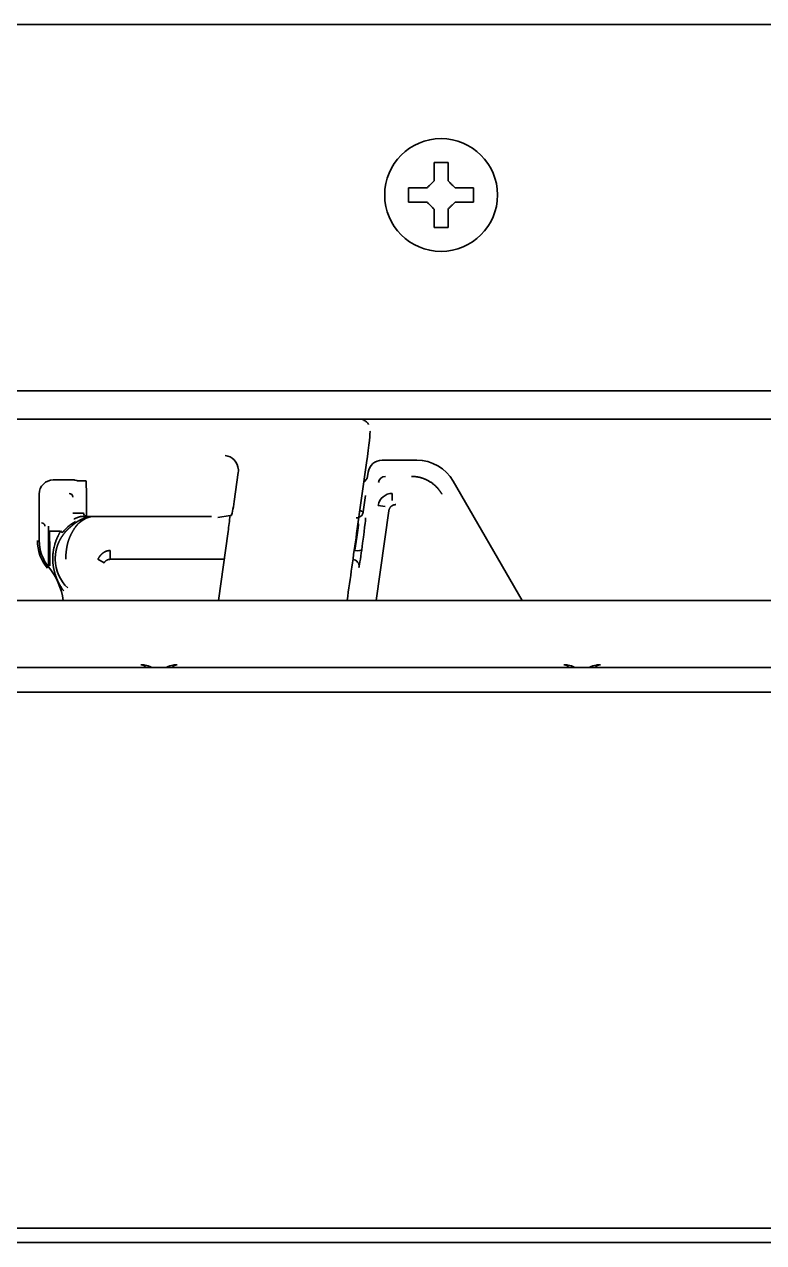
# Model space of a CAD drawing. Header units: inches. Extents: x 90 to 4162, y -443 to 3471.
# Drawn here: x 2496.3 to 2548.8, y 3300.2 to 3386.6 of the extents above; entities that cross this region are included whole.
import ezdxf

# ---------------------------------------------------------------- set-up
doc = ezdxf.new("R2010")
doc.units = ezdxf.units.IN
doc.layers.add('1', color=7, linetype='Continuous', true_color=0xffffff)
doc.layers.add('4', color=7, linetype='Continuous', true_color=0xffffff)

msp = doc.modelspace()

# ---------------------------------------------------------------- linework, layer by layer
at = {"layer": '1', "color": 7, "linetype": 'Continuous', "lineweight": 35}
for p, q in [((2448.939, 3386.643), (2802.843, 3386.643)), ((2523.591, 3374.543), (2523.591, 3375.043)), ((2523.591, 3374.043), (2523.591, 3374.543)), ((2528.191, 3375.043), (2528.191, 3374.543)), ((2528.191, 3374.543), (2528.191, 3374.043)), ((2798.611, 3360.643), (2453.171, 3360.643)), ((2450.757, 3358.643), (2801.025, 3358.643)), ((2461.684, 3358.642), (2520.098, 3358.642)), ((2519.9, 3350.531), (2520.604, 3355.538)), ((2511.507, 3354.874), (2511.218, 3352.817)), ((2498.391, 3354.337), (2499.417, 3354.337)), ((2499.916, 3354.329), (2500.05, 3354.284)), ((2500.549, 3354.276), (2500.698, 3354.276)), ((2497.391, 3353.337), (2497.391, 3350.048)), ((2500.741, 3353.293), (2500.741, 3351.747)), ((2510.049, 3351.66), (2510.931, 3351.802)), ((2511.025, 3351.817), (2510.931, 3351.802)), ((2510.784, 3350.669), (2510.098, 3345.787)), ((2519.9, 3350.531), (2519.9, 3350.531)), ((2311.391, 3301.276), (2940.391, 3301.276)), ((2934.391, 3300.249), (2317.391, 3300.249))]:
    msp.add_line(p, q, dxfattribs=at)
msp.add_circle((2525.891, 3374.543), 4, dxfattribs=at)
for centre, radius, start, end in [((2500.391, 3350.048), 3.127, 180, 219.26803), ((2500.391, 3350.048), 3, 180, 219.26803), ((2494.391, 3345.142), 4.75, 7.7957, 39.26803)]:
    msp.add_arc(centre, radius, start, end, dxfattribs=at)
for centre, major_axis, ratio, start_param, end_param in [((2520.524, 3355.538), (-0.317, -2.25), 0.03458, 1.575662, 3.146458), ((2510.575, 3355.062), (0.353, -0.945), 0.923303, 1.238396, 2.756833), ((2510.515, 3355.01), (0.757, 0.658), 0.996825, 5.429549, 5.618385), ((2498.391, 3353.337), (0.447, -0.895), 0.99981, 2.678052, 4.248696), ((2499.417, 3354.328), (0.5, 0), 0.017455, 0.05236, 1.570796), ((2500.549, 3354.285), (0.5, 0), 0.017455, 3.193953, 4.712389), ((2500.689, 3353.293), (0, -1), 0.052408, 1.570796, 3.124139), ((2511.165, 3352.817), (-0.141, -1), 0.051895, 0.01604, 1.57811), ((2510.625, 3350.669), (-0.423, -3), 0.051895, 1.57811, 1.965445), ((2516.4, 3350.531), (-13.966, -99.249), 0.03458, 1.527844, 1.575662)]:
    msp.add_ellipse(centre, major_axis=major_axis, ratio=ratio, start_param=start_param, end_param=end_param, dxfattribs=at)
for points in [[(2525.391, 3375.543), (2525.391, 3375.597), (2525.391, 3375.705), (2525.391, 3375.866), (2525.391, 3376.025), (2525.391, 3376.181), (2525.391, 3376.333), (2525.391, 3376.489), (2525.391, 3376.655), (2525.391, 3376.779), (2525.391, 3376.843)], [(2525.391, 3376.843), (2525.558, 3376.843), (2525.891, 3376.843), (2526.224, 3376.843), (2526.391, 3376.843)], [(2524.891, 3375.043), (2524.915, 3375.066), (2524.962, 3375.114), (2525.034, 3375.185), (2525.105, 3375.257), (2525.177, 3375.328), (2525.248, 3375.399), (2525.319, 3375.471), (2525.367, 3375.519), (2525.391, 3375.543)], [(2526.391, 3375.543), (2526.417, 3375.516), (2526.468, 3375.465), (2526.542, 3375.391), (2526.614, 3375.32), (2526.684, 3375.25), (2526.753, 3375.18), (2526.822, 3375.112), (2526.868, 3375.066), (2526.891, 3375.043)], [(2526.891, 3375.043), (2526.945, 3375.043), (2527.053, 3375.043), (2527.215, 3375.043), (2527.374, 3375.043), (2527.529, 3375.043), (2527.681, 3375.043), (2527.838, 3375.043), (2528.004, 3375.043), (2528.127, 3375.043), (2528.191, 3375.043)], [(2524.891, 3374.043), (2524.837, 3374.043), (2524.729, 3374.043), (2524.567, 3374.043), (2524.408, 3374.043), (2524.253, 3374.043), (2524.101, 3374.043), (2523.945, 3374.043), (2523.778, 3374.043), (2523.655, 3374.043), (2523.591, 3374.043)], [(2525.391, 3373.543), (2525.365, 3373.569), (2525.314, 3373.62), (2525.24, 3373.694), (2525.168, 3373.765), (2525.098, 3373.835), (2525.029, 3373.905), (2524.96, 3373.973), (2524.914, 3374.019), (2524.891, 3374.043)], [(2526.891, 3374.043), (2526.867, 3374.019), (2526.82, 3373.971), (2526.748, 3373.9), (2526.677, 3373.828), (2526.606, 3373.757), (2526.534, 3373.686), (2526.463, 3373.614), (2526.415, 3373.566), (2526.391, 3373.543)], [(2526.391, 3373.543), (2526.391, 3373.488), (2526.391, 3373.38), (2526.391, 3373.219), (2526.391, 3373.06), (2526.391, 3372.904), (2526.391, 3372.752), (2526.391, 3372.596), (2526.391, 3372.43), (2526.391, 3372.306), (2526.391, 3372.243)], [(2526.391, 3372.243), (2526.224, 3372.243), (2525.891, 3372.243), (2525.558, 3372.243), (2525.391, 3372.243)]]:
    msp.add_open_spline(points, degree=3, dxfattribs=at)
for points, knots in [([(2526.391, 3376.843), (2526.391, 3376.64), (2526.391, 3376.43), (2526.391, 3376.105), (2526.391, 3375.995), (2526.391, 3375.771), (2526.391, 3375.658), (2526.391, 3375.543)], [0, 0, 0, 0, 0.5, 0.5, 0.75, 0.75, 1, 1, 1, 1]), ([(2523.591, 3375.043), (2523.794, 3375.043), (2524.004, 3375.043), (2524.329, 3375.043), (2524.439, 3375.043), (2524.662, 3375.043), (2524.776, 3375.043), (2524.891, 3375.043)], [0, 0, 0, 0, 0.5, 0.5, 0.75, 0.75, 1, 1, 1, 1]), ([(2528.191, 3374.043), (2527.988, 3374.043), (2527.778, 3374.043), (2527.453, 3374.043), (2527.343, 3374.043), (2527.12, 3374.043), (2527.006, 3374.043), (2526.891, 3374.043)], [0, 0, 0, 0, 0.5, 0.5, 0.75, 0.75, 1, 1, 1, 1]), ([(2525.391, 3372.243), (2525.391, 3372.445), (2525.391, 3372.655), (2525.391, 3372.98), (2525.391, 3373.09), (2525.391, 3373.314), (2525.391, 3373.427), (2525.391, 3373.543)], [0, 0, 0, 0, 0.5, 0.5, 0.75, 0.75, 1, 1, 1, 1]), ([(2520.746, 3358.262), (2520.738, 3358.281), (2520.695, 3358.367), (2520.554, 3358.505), (2520.335, 3358.619), (2520.174, 3358.642), (2520.098, 3358.642)], [0, 0, 0, 0, 0.081755, 0.381944, 0.722185, 1, 1, 1, 1])]:
    msp.add_open_spline(points, degree=3, knots=knots, dxfattribs=at)
at = {"layer": '4', "color": 7, "linetype": 'Continuous', "lineweight": 35}
for p, q in [((2524.16, 3355.742), (2521.705, 3355.742)), ((2520.672, 3354.573), (2520.715, 3354.882)), ((2531.639, 3345.787), (2526.757, 3354.243)), ((2520.536, 3353.235), (2520.372, 3352.069)), ((2522.429, 3352.884), (2522.429, 3353.384)), ((2521.297, 3345.787), (2522.192, 3352.156)), ((2521.934, 3352.453), (2521.438, 3352.523)), ((2499.773, 3351.974), (2500.523, 3351.974)), ((2500.772, 3351.724), (2500.772, 3351.694)), ((2509.619, 3351.742), (2500.791, 3351.742)), ((2498.049, 3351.051), (2498.049, 3348.172)), ((2498.911, 3350.713), (2498.13, 3350.713)), ((2501.56, 3348.708), (2501.993, 3348.458)), ((2502.427, 3348.706), (2502.427, 3349.33)), ((2510.508, 3348.706), (2502.427, 3348.706)), ((2498.853, 3346.772), (2498.914, 3346.772)), ((2591.735, 3345.787), (2323.641, 3345.787)), ((2323.625, 3341.026), (2928.157, 3341.026)), ((2321.659, 3339.276), (2930.123, 3339.276))]:
    msp.add_line(p, q, dxfattribs=at)
for centre, radius, start, end in [((2522.429, 3352.384), 1, 89.99776, 172.00225), ((2501.391, 3348.742), 2.998, 118.48161, 135.01458), ((2501.391, 3348.742), 2.862, 180.92397, 226.25012)]:
    msp.add_arc(centre, radius, start, end, dxfattribs=at)
for centre, major_axis, ratio, start_param, end_param in [((2521.705, 3354.742), (0.342, -0.94), 0.99931, 2.792529, 4.223191), ((2524.158, 3352.741), (1.501, 2.6), 0.999188, 5.759938, 6.806432), ((2520.177, 3354.643), (0.171, -0.47), 0.99931, 0.151377, 1.081598), ((2521.944, 3354.087), (-0.171, 0.47), 0.99931, 5.934122, 7.364783), ((2499.523, 3353.124), (0.177, 0.177), 0.998783, 5.498396, 7.067974), ((2497.549, 3351.05), (-0.177, -0.177), 0.998783, 2.356803, 3.926382), ((2501.391, 3349.945), (0, -1.812), 0.96827, 3.331502, 3.941795), ((2500.791, 3351.993), (0.177, 0.177), 0.998783, 2.356803, 3.926382), ((2500.772, 3351.886), (0.04, -0.196), 0.561653, 5.937302, 6.272638), ((2500.878, 3351.906), (0.033, -0.197), 0.640804, 6.024258, 6.271814), ((2520.106, 3348.639), (-0.422, -3), 0.017285, 1.824668, 3.109116), ((2519.575, 3348.206), (0.328, -0.377), 0.999646, 0.71576, 2.291164), ((2519.767, 3349.455), (0.495, -0.067), 0.246669, 4.745927, 6.265175), ((2520.21, 3349.136), (-0.141, -1), 0.017285, 0.019883, 1.824668)]:
    msp.add_ellipse(centre, major_axis=major_axis, ratio=ratio, start_param=start_param, end_param=end_param, dxfattribs=at)
msp.add_open_spline([(2525.945, 3353.338), (2525.781, 3353.623), (2525.316, 3354.088), (2524.747, 3354.417), (2524.111, 3354.587), (2523.782, 3354.587)], degree=2, dxfattribs=at)
for points, degree, knots in [([(2520.372, 3352.069), (2520.365, 3352.072), (2520.286, 3352.107), (2520.148, 3352.169), (2520.141, 3352.172), (2520.134, 3352.175)], 3, [0, 0, 0, 0, 0.950768, 0.950768, 1, 1, 1, 1]), ([(2522.687, 3352.585), (2522.683, 3352.585), (2522.676, 3352.585), (2522.665, 3352.585), (2522.655, 3352.585), (2522.644, 3352.584), (2522.634, 3352.583), (2522.624, 3352.582), (2522.614, 3352.58), (2522.604, 3352.579), (2522.595, 3352.577), (2522.585, 3352.575), (2522.576, 3352.573), (2522.567, 3352.571), (2522.558, 3352.569), (2522.549, 3352.566), (2522.54, 3352.564), (2522.532, 3352.561), (2522.524, 3352.558), (2522.515, 3352.556), (2522.508, 3352.553), (2522.5, 3352.55), (2522.492, 3352.547), (2522.485, 3352.543), (2522.478, 3352.54), (2522.47, 3352.537), (2522.464, 3352.533), (2522.457, 3352.53), (2522.45, 3352.527), (2522.444, 3352.523), (2522.438, 3352.52), (2522.432, 3352.516), (2522.426, 3352.513), (2522.42, 3352.509), (2522.414, 3352.505), (2522.409, 3352.502), (2522.404, 3352.498), (2522.399, 3352.495), (2522.394, 3352.491), (2522.389, 3352.488), (2522.384, 3352.484), (2522.38, 3352.481), (2522.375, 3352.477), (2522.371, 3352.474), (2522.367, 3352.471), (2522.363, 3352.467), (2522.359, 3352.464), (2522.356, 3352.461), (2522.352, 3352.458), (2522.349, 3352.455), (2522.345, 3352.452), (2522.342, 3352.449), (2522.339, 3352.446), (2522.336, 3352.443), (2522.32, 3352.427), (2522.294, 3352.397), (2522.263, 3352.353), (2522.241, 3352.314), (2522.222, 3352.272), (2522.207, 3352.229), (2522.198, 3352.193), (2522.194, 3352.17), (2522.192, 3352.161), (2522.192, 3352.156)], 3, [0, 0, 0, 0, 0.015169, 0.030153, 0.044952, 0.059566, 0.073994, 0.088237, 0.102295, 0.116167, 0.129854, 0.143356, 0.156672, 0.169803, 0.182749, 0.19551, 0.208085, 0.220475, 0.23268, 0.244699, 0.256533, 0.268182, 0.279645, 0.290923, 0.302016, 0.312924, 0.323646, 0.334183, 0.344534, 0.354701, 0.364682, 0.374478, 0.384088, 0.393513, 0.402753, 0.411807, 0.420676, 0.42936, 0.437859, 0.446172, 0.4543, 0.462243, 0.47, 0.477572, 0.484959, 0.49216, 0.499176, 0.506007, 0.512653, 0.519113, 0.525388, 0.531478, 0.537382, 0.543101, 0.548635, 0.634479, 0.708855, 0.771757, 0.823182, 0.903088, 0.960503, 0.981597, 1, 1, 1, 1]), ([(2499.688, 3351.062), (2499.693, 3351.067), (2499.703, 3351.076), (2499.718, 3351.09), (2499.732, 3351.103), (2499.747, 3351.117), (2499.762, 3351.13), (2499.777, 3351.143), (2499.792, 3351.156), (2499.807, 3351.169), (2499.822, 3351.182), (2499.837, 3351.195), (2499.853, 3351.207), (2499.868, 3351.22), (2499.883, 3351.232), (2499.899, 3351.244), (2499.914, 3351.256), (2499.93, 3351.268), (2499.946, 3351.279), (2499.962, 3351.291), (2499.977, 3351.302), (2499.993, 3351.313), (2500.009, 3351.325), (2500.025, 3351.335), (2500.041, 3351.346), (2500.057, 3351.357), (2500.073, 3351.367), (2500.09, 3351.378), (2500.106, 3351.388), (2500.122, 3351.398), (2500.138, 3351.408), (2500.155, 3351.417), (2500.171, 3351.427), (2500.188, 3351.437), (2500.204, 3351.446), (2500.221, 3351.455), (2500.237, 3351.464), (2500.254, 3351.473), (2500.27, 3351.482), (2500.287, 3351.49), (2500.304, 3351.499), (2500.32, 3351.507), (2500.337, 3351.515), (2500.354, 3351.523), (2500.371, 3351.531), (2500.387, 3351.539), (2500.404, 3351.546), (2500.421, 3351.554), (2500.438, 3351.561), (2500.455, 3351.568), (2500.472, 3351.575), (2500.488, 3351.582), (2500.505, 3351.589), (2500.522, 3351.595), (2500.539, 3351.602), (2500.556, 3351.608), (2500.573, 3351.614), (2500.59, 3351.62), (2500.607, 3351.626), (2500.623, 3351.632), (2500.64, 3351.637), (2500.657, 3351.643), (2500.674, 3351.648), (2500.691, 3351.653), (2500.708, 3351.658), (2500.725, 3351.663), (2500.742, 3351.668), (2500.759, 3351.673), (2500.775, 3351.677), (2500.792, 3351.682), (2500.809, 3351.686), (2500.826, 3351.69), (2500.843, 3351.694), (2500.859, 3351.698), (2500.876, 3351.702), (2500.893, 3351.705), (2500.904, 3351.707), (2500.91, 3351.709)], 3, [0, 0, 0, 0, 0.021215, 0.042217, 0.063005, 0.08358, 0.103942, 0.12409, 0.144025, 0.163747, 0.183256, 0.202551, 0.221633, 0.240501, 0.259156, 0.277598, 0.295827, 0.313842, 0.331645, 0.349234, 0.366609, 0.383772, 0.400721, 0.417457, 0.43398, 0.45029, 0.466386, 0.48227, 0.49794, 0.513397, 0.528641, 0.543672, 0.55849, 0.573094, 0.587486, 0.601665, 0.61563, 0.629383, 0.642923, 0.656249, 0.669363, 0.682264, 0.694952, 0.707427, 0.719689, 0.731739, 0.743575, 0.755199, 0.76661, 0.777809, 0.788795, 0.799568, 0.810129, 0.820477, 0.830613, 0.840536, 0.850247, 0.859745, 0.869032, 0.878106, 0.886968, 0.895618, 0.904056, 0.912282, 0.920297, 0.9281, 0.935691, 0.943071, 0.950239, 0.957196, 0.963943, 0.970478, 0.976803, 0.982917, 0.988821, 0.994515, 1, 1, 1, 1]), ([(2499.868, 3351.555), (2499.868, 3351.555), (2499.868, 3351.555), (2499.868, 3351.556), (2499.868, 3351.557), (2499.868, 3351.558), (2499.869, 3351.559), (2499.87, 3351.56), (2499.871, 3351.561), (2499.872, 3351.563), (2499.874, 3351.564), (2499.876, 3351.565), (2499.878, 3351.567), (2499.88, 3351.568), (2499.882, 3351.57), (2499.885, 3351.571), (2499.888, 3351.573), (2499.891, 3351.575), (2499.894, 3351.577), (2499.898, 3351.579), (2499.902, 3351.581), (2499.906, 3351.583), (2499.91, 3351.585), (2499.915, 3351.587), (2499.92, 3351.59), (2499.925, 3351.592), (2499.93, 3351.594), (2499.935, 3351.597), (2499.941, 3351.599), (2499.947, 3351.602), (2499.953, 3351.605), (2499.96, 3351.608), (2499.966, 3351.611), (2499.973, 3351.614), (2499.98, 3351.617), (2499.988, 3351.62), (2499.995, 3351.623), (2500.003, 3351.627), (2500.011, 3351.63), (2500.02, 3351.633), (2500.028, 3351.637), (2500.037, 3351.641), (2500.046, 3351.644), (2500.055, 3351.648), (2500.065, 3351.652), (2500.075, 3351.656), (2500.09, 3351.663), (2500.111, 3351.671), (2500.138, 3351.681), (2500.163, 3351.691), (2500.187, 3351.699), (2500.21, 3351.706), (2500.232, 3351.713), (2500.253, 3351.719), (2500.273, 3351.724), (2500.292, 3351.729), (2500.311, 3351.733), (2500.33, 3351.737), (2500.349, 3351.74), (2500.366, 3351.742), (2500.383, 3351.744), (2500.4, 3351.746), (2500.415, 3351.746), (2500.43, 3351.747), (2500.445, 3351.747), (2500.458, 3351.747), (2500.472, 3351.746), (2500.485, 3351.745), (2500.497, 3351.744), (2500.51, 3351.742), (2500.522, 3351.74), (2500.533, 3351.738), (2500.545, 3351.735), (2500.556, 3351.733), (2500.567, 3351.73), (2500.579, 3351.727), (2500.59, 3351.724), (2500.601, 3351.721), (2500.613, 3351.718), (2500.625, 3351.715), (2500.636, 3351.712), (2500.648, 3351.708), (2500.661, 3351.706), (2500.673, 3351.703), (2500.686, 3351.7), (2500.7, 3351.698), (2500.713, 3351.696), (2500.727, 3351.695), (2500.742, 3351.694), (2500.757, 3351.694), (2500.767, 3351.694), (2500.772, 3351.694)], 3, [0, 0, 0, 0, 0.000699, 0.001429, 0.002244, 0.00318, 0.004265, 0.005514, 0.006939, 0.008548, 0.010346, 0.012338, 0.014526, 0.016914, 0.019504, 0.022299, 0.0253, 0.028509, 0.031927, 0.035558, 0.039401, 0.04346, 0.047735, 0.052228, 0.056942, 0.061877, 0.067035, 0.072419, 0.078029, 0.083869, 0.089938, 0.096241, 0.102777, 0.109549, 0.116559, 0.123809, 0.131301, 0.139035, 0.147015, 0.155242, 0.163717, 0.172443, 0.181421, 0.190652, 0.200139, 0.209882, 0.219884, 0.247611, 0.274591, 0.300786, 0.326162, 0.350688, 0.374338, 0.397091, 0.418927, 0.439834, 0.462609, 0.484893, 0.506678, 0.527957, 0.548723, 0.568975, 0.588711, 0.607934, 0.626647, 0.644856, 0.66257, 0.679801, 0.69656, 0.712866, 0.728734, 0.744185, 0.759243, 0.77393, 0.788275, 0.802305, 0.816051, 0.829547, 0.842826, 0.855924, 0.868879, 0.88173, 0.894518, 0.907286, 0.920076, 0.932934, 0.945909, 0.959049, 0.972406, 0.986037, 1, 1, 1, 1]), ([(2500.772, 3351.694), (2500.777, 3351.695), (2500.782, 3351.696), (2500.794, 3351.698), (2500.801, 3351.699), (2500.82, 3351.702), (2500.832, 3351.703), (2500.855, 3351.707), (2500.866, 3351.708), (2500.878, 3351.71)], 3, [0, 0, 0, 0, 0.128205, 0.128205, 0.333333, 0.333333, 0.661538, 0.661538, 1, 1, 1, 1]), ([(2500.91, 3351.709), (2500.899, 3351.707), (2500.888, 3351.705), (2500.866, 3351.701), (2500.856, 3351.699), (2500.838, 3351.696), (2500.831, 3351.694), (2500.82, 3351.692), (2500.815, 3351.691), (2500.811, 3351.69)], 3, [0, 0, 0, 0, 0.338462, 0.338462, 0.666667, 0.666667, 0.871795, 0.871795, 1, 1, 1, 1]), ([(2500.878, 3351.71), (2500.886, 3351.711), (2500.893, 3351.712), (2500.914, 3351.714), (2500.926, 3351.716), (2500.958, 3351.719), (2500.978, 3351.72), (2501.019, 3351.723), (2501.039, 3351.724), (2501.06, 3351.724)], 3, [0, 0, 0, 0, 0.128205, 0.128205, 0.333333, 0.333333, 0.661538, 0.661538, 1, 1, 1, 1]), ([(2501.06, 3351.724), (2501.043, 3351.723), (2501.026, 3351.722), (2500.992, 3351.72), (2500.976, 3351.718), (2500.949, 3351.715), (2500.939, 3351.713), (2500.923, 3351.711), (2500.916, 3351.71), (2500.91, 3351.709)], 3, [0, 0, 0, 0, 0.338462, 0.338462, 0.666667, 0.666667, 0.871795, 0.871795, 1, 1, 1, 1]), ([(2520.372, 3352.069), (2520.364, 3352.01), (2520.345, 3351.952), (2520.288, 3351.847), (2520.25, 3351.8), (2520.16, 3351.722), (2520.108, 3351.691), (2519.997, 3351.649), (2519.937, 3351.638), (2519.877, 3351.638)], 3, [0, 0, 0, 0, 0.25, 0.25, 0.5, 0.5, 0.75, 0.75, 1, 1, 1, 1]), ([(2498.139, 3348.237), (2498.141, 3348.5), (2498.141, 3348.94), (2498.14, 3349.215), (2498.139, 3349.324), (2498.138, 3349.462), (2498.137, 3349.546), (2498.134, 3349.876), (2498.133, 3349.957), (2498.132, 3350.095), (2498.131, 3350.207), (2498.13, 3350.486), (2498.13, 3350.713)], 2, [0, 0, 0, 0.196686, 0.397515, 0.397515, 0.497929, 0.497929, 0.598343, 0.698757, 0.698757, 0.799172, 0.799172, 1, 1, 1]), ([(2498.914, 3346.772), (2498.911, 3346.778), (2498.904, 3346.791), (2498.893, 3346.81), (2498.883, 3346.83), (2498.872, 3346.851), (2498.86, 3346.873), (2498.849, 3346.895), (2498.837, 3346.918), (2498.824, 3346.942), (2498.812, 3346.966), (2498.799, 3346.991), (2498.786, 3347.017), (2498.773, 3347.044), (2498.76, 3347.072), (2498.746, 3347.1), (2498.733, 3347.129), (2498.719, 3347.159), (2498.705, 3347.19), (2498.691, 3347.222), (2498.677, 3347.254), (2498.662, 3347.287), (2498.648, 3347.321), (2498.634, 3347.356), (2498.62, 3347.392), (2498.605, 3347.428), (2498.591, 3347.465), (2498.577, 3347.503), (2498.563, 3347.542), (2498.549, 3347.582), (2498.536, 3347.623), (2498.522, 3347.664), (2498.509, 3347.707), (2498.496, 3347.75), (2498.483, 3347.794), (2498.471, 3347.839), (2498.459, 3347.885), (2498.447, 3347.932), (2498.436, 3347.979), (2498.426, 3348.028), (2498.415, 3348.077), (2498.406, 3348.127), (2498.397, 3348.179), (2498.389, 3348.231), (2498.381, 3348.284), (2498.374, 3348.338), (2498.368, 3348.392), (2498.362, 3348.448), (2498.358, 3348.505), (2498.354, 3348.562), (2498.352, 3348.621), (2498.35, 3348.68), (2498.35, 3348.74), (2498.35, 3348.803), (2498.352, 3348.873), (2498.356, 3348.953), (2498.362, 3349.043), (2498.372, 3349.141), (2498.387, 3349.264), (2498.411, 3349.41), (2498.446, 3349.577), (2498.485, 3349.728), (2498.525, 3349.857), (2498.56, 3349.96), (2498.596, 3350.055), (2498.631, 3350.142), (2498.665, 3350.222), (2498.698, 3350.295), (2498.729, 3350.361), (2498.759, 3350.422), (2498.787, 3350.477), (2498.813, 3350.527), (2498.837, 3350.572), (2498.859, 3350.613), (2498.879, 3350.65), (2498.896, 3350.682), (2498.907, 3350.703), (2498.911, 3350.713)], 3, [0, 0, 0, 0, 0.005144, 0.010473, 0.015989, 0.021691, 0.02758, 0.033657, 0.039921, 0.046374, 0.053016, 0.059845, 0.066863, 0.074069, 0.081463, 0.089044, 0.096813, 0.104768, 0.11291, 0.121238, 0.129751, 0.13845, 0.147333, 0.1564, 0.165651, 0.175085, 0.184701, 0.194499, 0.204479, 0.21464, 0.224983, 0.235506, 0.24621, 0.257094, 0.268159, 0.279405, 0.290832, 0.302441, 0.314233, 0.326207, 0.338367, 0.350711, 0.363244, 0.375965, 0.388877, 0.401984, 0.415287, 0.428789, 0.442495, 0.456409, 0.470534, 0.484877, 0.499419, 0.513781, 0.530622, 0.549904, 0.571574, 0.595553, 0.621731, 0.661173, 0.702465, 0.745019, 0.773598, 0.79996, 0.82436, 0.846942, 0.867812, 0.887065, 0.904786, 0.921055, 0.935947, 0.949529, 0.961869, 0.973028, 0.983065, 0.992038, 1, 1, 1, 1]), ([(2498.529, 3348.696), (2498.529, 3348.704), (2498.529, 3348.719), (2498.528, 3348.742), (2498.529, 3348.765), (2498.529, 3348.788), (2498.529, 3348.81), (2498.53, 3348.833), (2498.531, 3348.856), (2498.532, 3348.878), (2498.533, 3348.901), (2498.534, 3348.923), (2498.536, 3348.946), (2498.537, 3348.969), (2498.539, 3348.991), (2498.541, 3349.013), (2498.543, 3349.036), (2498.546, 3349.058), (2498.548, 3349.08), (2498.551, 3349.103), (2498.554, 3349.125), (2498.557, 3349.147), (2498.56, 3349.169), (2498.564, 3349.191), (2498.567, 3349.213), (2498.571, 3349.235), (2498.575, 3349.257), (2498.579, 3349.279), (2498.583, 3349.301), (2498.587, 3349.323), (2498.592, 3349.344), (2498.597, 3349.366), (2498.601, 3349.387), (2498.606, 3349.409), (2498.612, 3349.43), (2498.617, 3349.452), (2498.622, 3349.473), (2498.628, 3349.494), (2498.634, 3349.515), (2498.64, 3349.537), (2498.646, 3349.558), (2498.652, 3349.579), (2498.659, 3349.599), (2498.665, 3349.62), (2498.672, 3349.641), (2498.679, 3349.662), (2498.686, 3349.682), (2498.693, 3349.703), (2498.7, 3349.723), (2498.708, 3349.744), (2498.715, 3349.764), (2498.723, 3349.784), (2498.731, 3349.804), (2498.739, 3349.824), (2498.747, 3349.844), (2498.755, 3349.864), (2498.764, 3349.884), (2498.772, 3349.904), (2498.781, 3349.923), (2498.79, 3349.943), (2498.799, 3349.962), (2498.808, 3349.982), (2498.817, 3350.001), (2498.827, 3350.02), (2498.836, 3350.039), (2498.846, 3350.058), (2498.856, 3350.077), (2498.865, 3350.096), (2498.875, 3350.115), (2498.886, 3350.133), (2498.896, 3350.152), (2498.906, 3350.17), (2498.917, 3350.189), (2498.927, 3350.207), (2498.938, 3350.225), (2498.949, 3350.243), (2498.964, 3350.268), (2498.984, 3350.299), (2499.008, 3350.336), (2499.032, 3350.372), (2499.056, 3350.406), (2499.08, 3350.44), (2499.104, 3350.472), (2499.127, 3350.503), (2499.151, 3350.534), (2499.174, 3350.563), (2499.197, 3350.591), (2499.22, 3350.618), (2499.243, 3350.644), (2499.265, 3350.669), (2499.287, 3350.694), (2499.308, 3350.717), (2499.33, 3350.739), (2499.35, 3350.761), (2499.371, 3350.781), (2499.39, 3350.801), (2499.41, 3350.82), (2499.428, 3350.838), (2499.447, 3350.855), (2499.464, 3350.872), (2499.481, 3350.887), (2499.498, 3350.902), (2499.514, 3350.916), (2499.529, 3350.93), (2499.544, 3350.943), (2499.558, 3350.955), (2499.571, 3350.966), (2499.584, 3350.977), (2499.596, 3350.987), (2499.607, 3350.996), (2499.618, 3351.005), (2499.628, 3351.013), (2499.637, 3351.02), (2499.646, 3351.027), (2499.653, 3351.033), (2499.66, 3351.039), (2499.667, 3351.044), (2499.672, 3351.048), (2499.677, 3351.052), (2499.681, 3351.056), (2499.684, 3351.058), (2499.687, 3351.06), (2499.688, 3351.061), (2499.688, 3351.062)], 3, [0, 0, 0, 0, 0.006619, 0.013232, 0.019837, 0.026437, 0.033031, 0.039619, 0.046202, 0.05278, 0.059353, 0.065922, 0.072487, 0.079048, 0.085606, 0.092161, 0.098713, 0.105263, 0.11181, 0.118356, 0.1249, 0.131443, 0.137986, 0.144527, 0.151069, 0.15761, 0.164152, 0.170695, 0.177239, 0.183784, 0.190331, 0.19688, 0.203432, 0.209985, 0.216542, 0.223103, 0.229666, 0.236234, 0.242806, 0.249383, 0.255964, 0.26255, 0.269142, 0.27574, 0.282344, 0.288955, 0.295572, 0.302196, 0.308827, 0.315466, 0.322113, 0.328768, 0.335432, 0.342105, 0.348787, 0.355478, 0.362179, 0.36889, 0.375611, 0.382343, 0.389086, 0.39584, 0.402606, 0.409383, 0.416173, 0.422975, 0.429789, 0.436617, 0.443457, 0.450311, 0.457179, 0.464061, 0.470957, 0.477868, 0.484793, 0.491734, 0.49869, 0.513606, 0.528298, 0.542768, 0.557016, 0.571046, 0.584859, 0.598457, 0.611842, 0.625017, 0.637984, 0.650745, 0.663303, 0.675661, 0.687822, 0.699789, 0.711564, 0.723152, 0.734556, 0.745779, 0.756825, 0.767699, 0.778405, 0.788947, 0.79933, 0.809559, 0.819639, 0.829576, 0.839374, 0.84904, 0.858581, 0.868001, 0.877309, 0.886511, 0.895613, 0.904624, 0.913551, 0.922402, 0.931184, 0.939906, 0.948577, 0.957204, 0.965797, 0.974364, 0.982914, 0.991457, 1, 1, 1, 1]), ([(2498.913, 3350.711), (2498.948, 3350.682), (2498.98, 3350.653), (2499.02, 3350.607), (2499.03, 3350.591), (2499.026, 3350.585)], 3, [0, 0, 0, 0, 0.5, 0.5, 1, 1, 1, 1]), ([(2499.27, 3350.862), (2499.259, 3350.851), (2499.248, 3350.84), (2499.219, 3350.81), (2499.202, 3350.792), (2499.157, 3350.743), (2499.131, 3350.713), (2499.077, 3350.65), (2499.051, 3350.618), (2499.026, 3350.585)], 3, [0, 0, 0, 0, 0.128205, 0.128205, 0.333333, 0.333333, 0.661538, 0.661538, 1, 1, 1, 1]), ([(2500.132, 3351.207), (2500.132, 3351.207), (2500.132, 3351.206), (2500.131, 3351.205), (2500.13, 3351.204), (2500.129, 3351.202), (2500.127, 3351.201), (2500.126, 3351.199), (2500.124, 3351.197), (2500.122, 3351.195), (2500.12, 3351.192), (2500.118, 3351.19), (2500.115, 3351.187), (2500.112, 3351.184), (2500.109, 3351.181), (2500.106, 3351.177), (2500.103, 3351.173), (2500.099, 3351.169), (2500.096, 3351.165), (2500.092, 3351.16), (2500.088, 3351.156), (2500.083, 3351.15), (2500.079, 3351.145), (2500.074, 3351.14), (2500.069, 3351.134), (2500.064, 3351.128), (2500.059, 3351.121), (2500.053, 3351.114), (2500.047, 3351.107), (2500.042, 3351.1), (2500.035, 3351.093), (2500.029, 3351.085), (2500.023, 3351.076), (2500.016, 3351.068), (2500.009, 3351.059), (2500.002, 3351.05), (2499.995, 3351.041), (2499.987, 3351.031), (2499.98, 3351.021), (2499.972, 3351.01), (2499.964, 3350.999), (2499.951, 3350.983), (2499.935, 3350.96), (2499.914, 3350.93), (2499.893, 3350.899), (2499.871, 3350.866), (2499.85, 3350.831), (2499.828, 3350.795), (2499.805, 3350.758), (2499.782, 3350.719), (2499.759, 3350.678), (2499.736, 3350.636), (2499.712, 3350.593), (2499.688, 3350.548), (2499.664, 3350.503), (2499.642, 3350.461), (2499.623, 3350.424), (2499.608, 3350.392), (2499.593, 3350.36), (2499.578, 3350.327), (2499.563, 3350.294), (2499.549, 3350.26), (2499.535, 3350.226), (2499.522, 3350.192), (2499.509, 3350.157), (2499.496, 3350.122), (2499.484, 3350.086), (2499.472, 3350.05), (2499.46, 3350.014), (2499.449, 3349.977), (2499.438, 3349.94), (2499.427, 3349.903), (2499.417, 3349.866), (2499.407, 3349.828), (2499.398, 3349.79), (2499.389, 3349.752), (2499.38, 3349.713), (2499.372, 3349.675), (2499.364, 3349.636), (2499.356, 3349.596), (2499.349, 3349.557), (2499.342, 3349.518), (2499.335, 3349.478), (2499.329, 3349.438), (2499.323, 3349.398), (2499.318, 3349.358), (2499.312, 3349.318), (2499.308, 3349.277), (2499.303, 3349.237), (2499.299, 3349.197), (2499.296, 3349.156), (2499.292, 3349.115), (2499.289, 3349.075), (2499.287, 3349.034), (2499.284, 3348.993), (2499.282, 3348.953), (2499.281, 3348.912), (2499.28, 3348.871), (2499.279, 3348.83), (2499.279, 3348.79), (2499.278, 3348.749), (2499.279, 3348.722), (2499.279, 3348.708)], 3, [0, 0, 0, 0, 0.005326, 0.010694, 0.016106, 0.021562, 0.027062, 0.032607, 0.038196, 0.043831, 0.049511, 0.055238, 0.061011, 0.066831, 0.072698, 0.078612, 0.084574, 0.090585, 0.096644, 0.102751, 0.108908, 0.115114, 0.121369, 0.127674, 0.13403, 0.140436, 0.146892, 0.1534, 0.159958, 0.166568, 0.17323, 0.179943, 0.186708, 0.193526, 0.200396, 0.207319, 0.214295, 0.221324, 0.228406, 0.235542, 0.242731, 0.249975, 0.267656, 0.28536, 0.303089, 0.320842, 0.338619, 0.356422, 0.37425, 0.392104, 0.409984, 0.42789, 0.445822, 0.463782, 0.481769, 0.499784, 0.511501, 0.523171, 0.534795, 0.546374, 0.557908, 0.569397, 0.580843, 0.592246, 0.603606, 0.614924, 0.6262, 0.637436, 0.648632, 0.659788, 0.670905, 0.681984, 0.693026, 0.70403, 0.714998, 0.725931, 0.736829, 0.747692, 0.758522, 0.769318, 0.780083, 0.790816, 0.801519, 0.812191, 0.822834, 0.833448, 0.844034, 0.854594, 0.865126, 0.875634, 0.886116, 0.896574, 0.907009, 0.917421, 0.927812, 0.938181, 0.94853, 0.95886, 0.969171, 0.979464, 0.98974, 1, 1, 1, 1]), ([(2519.767, 3349.33), (2519.769, 3349.338), (2519.771, 3349.355), (2519.775, 3349.379), (2519.779, 3349.403), (2519.783, 3349.426), (2519.787, 3349.45), (2519.791, 3349.474), (2519.794, 3349.497), (2519.798, 3349.521), (2519.802, 3349.544), (2519.805, 3349.567), (2519.809, 3349.59), (2519.813, 3349.613), (2519.816, 3349.636), (2519.82, 3349.658), (2519.823, 3349.681), (2519.827, 3349.703), (2519.83, 3349.725), (2519.834, 3349.747), (2519.837, 3349.769), (2519.841, 3349.791), (2519.844, 3349.813), (2519.847, 3349.835), (2519.851, 3349.856), (2519.854, 3349.877), (2519.857, 3349.898), (2519.86, 3349.919), (2519.863, 3349.94), (2519.867, 3349.961), (2519.87, 3349.982), (2519.873, 3350.002), (2519.876, 3350.022), (2519.879, 3350.042), (2519.882, 3350.062), (2519.885, 3350.082), (2519.888, 3350.102), (2519.891, 3350.121), (2519.894, 3350.14), (2519.896, 3350.16), (2519.899, 3350.179), (2519.902, 3350.197), (2519.905, 3350.216), (2519.908, 3350.235), (2519.91, 3350.253), (2519.913, 3350.271), (2519.916, 3350.289), (2519.918, 3350.307), (2519.921, 3350.325), (2519.924, 3350.342), (2519.926, 3350.359), (2519.929, 3350.377), (2519.931, 3350.394), (2519.933, 3350.41), (2519.936, 3350.427), (2519.938, 3350.444), (2519.941, 3350.46), (2519.943, 3350.476), (2519.945, 3350.492), (2519.948, 3350.508), (2519.95, 3350.523), (2519.952, 3350.539), (2519.954, 3350.554), (2519.956, 3350.569), (2519.959, 3350.584), (2519.961, 3350.599), (2519.963, 3350.613), (2519.965, 3350.628), (2519.967, 3350.642), (2519.969, 3350.656), (2519.971, 3350.67), (2519.973, 3350.683), (2519.975, 3350.697), (2519.976, 3350.71), (2519.978, 3350.723), (2519.98, 3350.736), (2519.982, 3350.749), (2519.984, 3350.762), (2519.985, 3350.774), (2519.987, 3350.786), (2519.989, 3350.798), (2519.99, 3350.81), (2519.992, 3350.822), (2519.994, 3350.833), (2519.995, 3350.844), (2519.997, 3350.856), (2519.998, 3350.867), (2520, 3350.877), (2520.001, 3350.888), (2520.002, 3350.898), (2520.004, 3350.908), (2520.005, 3350.919), (2520.007, 3350.928), (2520.008, 3350.938), (2520.009, 3350.948), (2520.01, 3350.957), (2520.012, 3350.966), (2520.013, 3350.975), (2520.014, 3350.984), (2520.015, 3350.992), (2520.016, 3351.001), (2520.017, 3351.009), (2520.018, 3351.017), (2520.019, 3351.025), (2520.02, 3351.033), (2520.021, 3351.04), (2520.022, 3351.048), (2520.023, 3351.055), (2520.024, 3351.062), (2520.025, 3351.069), (2520.025, 3351.076), (2520.026, 3351.082), (2520.027, 3351.088), (2520.028, 3351.095), (2520.028, 3351.101), (2520.029, 3351.106), (2520.03, 3351.112), (2520.03, 3351.118), (2520.031, 3351.123), (2520.031, 3351.128), (2520.032, 3351.133), (2520.032, 3351.138), (2520.033, 3351.143), (2520.033, 3351.147), (2520.033, 3351.151), (2520.034, 3351.155), (2520.034, 3351.159), (2520.034, 3351.163), (2520.035, 3351.167), (2520.035, 3351.17), (2520.035, 3351.174), (2520.035, 3351.177), (2520.036, 3351.18), (2520.036, 3351.183), (2520.036, 3351.186), (2520.036, 3351.188), (2520.036, 3351.191), (2520.036, 3351.193), (2520.036, 3351.195), (2520.036, 3351.197), (2520.036, 3351.199), (2520.036, 3351.2), (2520.036, 3351.202), (2520.035, 3351.203), (2520.035, 3351.204), (2520.035, 3351.205), (2520.035, 3351.206), (2520.035, 3351.207), (2520.034, 3351.207)], 3, [0, 0, 0, 0, 0.007832, 0.01565, 0.023454, 0.031245, 0.039021, 0.046784, 0.054532, 0.062267, 0.069988, 0.077695, 0.085388, 0.093067, 0.100732, 0.108384, 0.116022, 0.123646, 0.131256, 0.138852, 0.146434, 0.154003, 0.161558, 0.169099, 0.176626, 0.18414, 0.19164, 0.199126, 0.206598, 0.214056, 0.221501, 0.228932, 0.236349, 0.243753, 0.251143, 0.258519, 0.265881, 0.27323, 0.280565, 0.287886, 0.295194, 0.302488, 0.309769, 0.317035, 0.324289, 0.331528, 0.338754, 0.345966, 0.353165, 0.36035, 0.367521, 0.374679, 0.381824, 0.388954, 0.396071, 0.403175, 0.410265, 0.417342, 0.424405, 0.431454, 0.43849, 0.445513, 0.452522, 0.459517, 0.466499, 0.473468, 0.480423, 0.487365, 0.494293, 0.501208, 0.508109, 0.514997, 0.521872, 0.528733, 0.535581, 0.542415, 0.549236, 0.556044, 0.562838, 0.569619, 0.576387, 0.583141, 0.589882, 0.59661, 0.603324, 0.610025, 0.616713, 0.623388, 0.630049, 0.636697, 0.643332, 0.649954, 0.656562, 0.663157, 0.669739, 0.676308, 0.682864, 0.689406, 0.695936, 0.702452, 0.708955, 0.715445, 0.721922, 0.728386, 0.734836, 0.741274, 0.747698, 0.75411, 0.760508, 0.766894, 0.773266, 0.779625, 0.785972, 0.792305, 0.798626, 0.804933, 0.811228, 0.817509, 0.823778, 0.830033, 0.836276, 0.842506, 0.848723, 0.854927, 0.861119, 0.867297, 0.873463, 0.879616, 0.885756, 0.891883, 0.897997, 0.904099, 0.910188, 0.916264, 0.922327, 0.928378, 0.934416, 0.940442, 0.946454, 0.952454, 0.958442, 0.964416, 0.970378, 0.976328, 0.982265, 0.988189, 0.994101, 1, 1, 1, 1]), ([(2501.56, 3348.708), (2501.563, 3348.714), (2501.568, 3348.724), (2501.575, 3348.739), (2501.583, 3348.754), (2501.591, 3348.769), (2501.598, 3348.784), (2501.606, 3348.799), (2501.615, 3348.813), (2501.623, 3348.828), (2501.631, 3348.842), (2501.64, 3348.856), (2501.649, 3348.869), (2501.658, 3348.883), (2501.667, 3348.896), (2501.676, 3348.91), (2501.685, 3348.923), (2501.695, 3348.936), (2501.705, 3348.948), (2501.714, 3348.961), (2501.724, 3348.973), (2501.734, 3348.985), (2501.745, 3348.997), (2501.755, 3349.009), (2501.766, 3349.021), (2501.776, 3349.032), (2501.787, 3349.043), (2501.798, 3349.055), (2501.809, 3349.065), (2501.82, 3349.076), (2501.832, 3349.087), (2501.843, 3349.097), (2501.855, 3349.107), (2501.867, 3349.117), (2501.879, 3349.127), (2501.891, 3349.137), (2501.908, 3349.15), (2501.929, 3349.165), (2501.955, 3349.183), (2501.981, 3349.2), (2502.007, 3349.216), (2502.033, 3349.231), (2502.06, 3349.244), (2502.087, 3349.257), (2502.114, 3349.269), (2502.141, 3349.279), (2502.169, 3349.289), (2502.197, 3349.298), (2502.225, 3349.305), (2502.253, 3349.312), (2502.281, 3349.317), (2502.31, 3349.322), (2502.339, 3349.326), (2502.368, 3349.328), (2502.397, 3349.33), (2502.417, 3349.33), (2502.427, 3349.33)], 3, [0, 0, 0, 0, 0.01516, 0.030238, 0.045238, 0.060162, 0.075011, 0.089789, 0.104496, 0.119137, 0.133714, 0.148228, 0.162682, 0.177079, 0.191422, 0.205713, 0.219954, 0.234149, 0.2483, 0.262409, 0.27648, 0.290515, 0.304517, 0.318489, 0.332433, 0.346352, 0.36025, 0.374129, 0.387991, 0.401841, 0.41568, 0.429512, 0.443339, 0.457164, 0.470991, 0.484821, 0.498659, 0.52692, 0.554804, 0.582338, 0.609548, 0.636465, 0.663115, 0.689531, 0.715743, 0.741783, 0.767682, 0.793475, 0.819195, 0.844874, 0.870548, 0.896249, 0.922011, 0.947869, 0.973854, 1, 1, 1, 1]), ([(2502.427, 3348.706), (2502.424, 3348.706), (2502.417, 3348.706), (2502.407, 3348.706), (2502.397, 3348.705), (2502.385, 3348.704), (2502.374, 3348.703), (2502.361, 3348.702), (2502.348, 3348.7), (2502.335, 3348.698), (2502.321, 3348.695), (2502.306, 3348.692), (2502.291, 3348.688), (2502.276, 3348.683), (2502.26, 3348.678), (2502.244, 3348.672), (2502.227, 3348.665), (2502.21, 3348.658), (2502.193, 3348.649), (2502.173, 3348.638), (2502.151, 3348.625), (2502.127, 3348.608), (2502.106, 3348.591), (2502.086, 3348.574), (2502.068, 3348.556), (2502.052, 3348.539), (2502.037, 3348.522), (2502.024, 3348.505), (2502.012, 3348.489), (2502.002, 3348.473), (2501.996, 3348.463), (2501.993, 3348.458)], 3, [0, 0, 0, 0, 0.017757, 0.036683, 0.056785, 0.078065, 0.100527, 0.124174, 0.149009, 0.175034, 0.202251, 0.230661, 0.260266, 0.291066, 0.323064, 0.35626, 0.390655, 0.42625, 0.463046, 0.501043, 0.558679, 0.61383, 0.666502, 0.716704, 0.764444, 0.809735, 0.852589, 0.893023, 0.931053, 0.966703, 1, 1, 1, 1]), ([(2499.129, 3346.482), (2499.119, 3346.493), (2499.109, 3346.505), (2499.084, 3346.536), (2499.069, 3346.556), (2499.03, 3346.606), (2499.006, 3346.638), (2498.96, 3346.704), (2498.937, 3346.738), (2498.914, 3346.772)], 3, [0, 0, 0, 0, 0.128205, 0.128205, 0.333333, 0.333333, 0.661538, 0.661538, 1, 1, 1, 1]), ([(2505.367, 3341.037), (2505.357, 3341.043), (2505.347, 3341.05), (2505.215, 3341.127), (2505.056, 3341.18), (2504.789, 3341.224), (2504.693, 3341.232), (2504.597, 3341.233)], 3, [0, 0, 0, 0, 0.054472, 0.054472, 0.674673, 0.674673, 1, 1, 1, 1]), ([(2504.597, 3341.233), (2504.644, 3341.231), (2504.691, 3341.222), (2504.823, 3341.176), (2504.901, 3341.121), (2504.964, 3341.045), (2504.967, 3341.041), (2504.971, 3341.036)], 3, [0, 0, 0, 0, 0.330789, 0.330789, 0.961404, 0.961404, 1, 1, 1, 1]), ([(2507.185, 3341.233), (2507.089, 3341.232), (2506.993, 3341.224), (2506.726, 3341.18), (2506.567, 3341.127), (2506.436, 3341.05), (2506.425, 3341.043), (2506.415, 3341.037)], 3, [0, 0, 0, 0, 0.325327, 0.325327, 0.945528, 0.945528, 1, 1, 1, 1]), ([(2506.811, 3341.036), (2506.815, 3341.041), (2506.818, 3341.045), (2506.881, 3341.121), (2506.96, 3341.176), (2507.091, 3341.222), (2507.138, 3341.231), (2507.185, 3341.233)], 3, [0, 0, 0, 0, 0.038438, 0.038438, 0.669156, 0.669156, 1, 1, 1, 1]), ([(2534.597, 3341.233), (2534.644, 3341.231), (2534.691, 3341.222), (2534.823, 3341.176), (2534.901, 3341.121), (2534.964, 3341.045), (2534.967, 3341.041), (2534.971, 3341.036)], 3, [0, 0, 0, 0, 0.330789, 0.330789, 0.961404, 0.961404, 1, 1, 1, 1]), ([(2535.367, 3341.037), (2535.357, 3341.043), (2535.347, 3341.05), (2535.215, 3341.127), (2535.056, 3341.18), (2534.789, 3341.224), (2534.693, 3341.232), (2534.597, 3341.233)], 3, [0, 0, 0, 0, 0.054472, 0.054472, 0.674673, 0.674673, 1, 1, 1, 1]), ([(2537.185, 3341.233), (2537.089, 3341.232), (2536.993, 3341.224), (2536.726, 3341.18), (2536.567, 3341.127), (2536.436, 3341.05), (2536.425, 3341.043), (2536.415, 3341.037)], 3, [0, 0, 0, 0, 0.325327, 0.325327, 0.945528, 0.945528, 1, 1, 1, 1]), ([(2536.811, 3341.036), (2536.815, 3341.041), (2536.818, 3341.045), (2536.881, 3341.121), (2536.96, 3341.176), (2537.091, 3341.222), (2537.138, 3341.231), (2537.185, 3341.233)], 3, [0, 0, 0, 0, 0.038438, 0.038438, 0.669156, 0.669156, 1, 1, 1, 1])]:
    msp.add_open_spline(points, degree=degree, knots=knots, dxfattribs=at)
msp.add_rational_spline([(2519.877, 3351.639), (2520.311, 3351.639), (2520.372, 3352.069)], [1, 0.755063165613, 0.999987285022], degree=2, dxfattribs=at)

doc.saveas('drawing.dxf')
